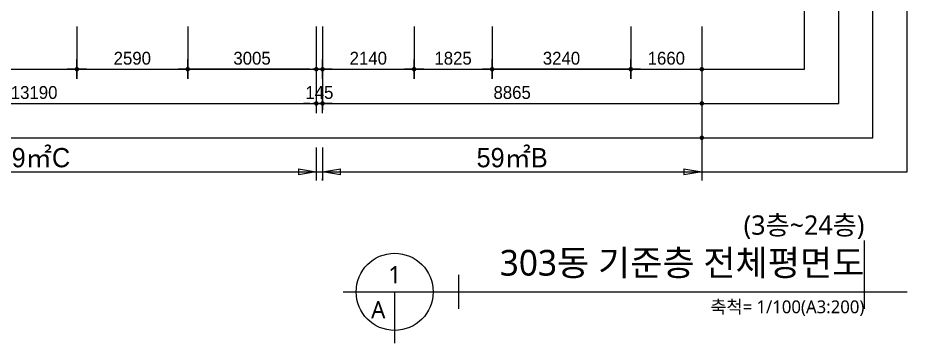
# Model space of a CAD drawing. Header units: millimetres. Extents: x 7294529 to 7346664, y 234399 to 276449.
# Drawn here: x 7325677 to 7346464, y 234399 to 241999 of the extents above; entities that cross this region are included whole.
import ezdxf
from ezdxf.enums import TextEntityAlignment as Align

# ---------------------------------------------------------------- set-up
doc = ezdxf.new("R2010")
doc.units = ezdxf.units.MM
doc.header["$LTSCALE"] = 100
doc.linetypes.add('ST-DASH', pattern=[2.7, 1.5, -1.2])
doc.layers.get('Defpoints').update_dxf_attribs({"color": 149})
for name, color, linetype in [('ARDM', 7, 'Continuous'), ('DIM', 7, 'Continuous'), ('TTEX', 6, 'Continuous'), ('결로방지', 4, 'ST-DASH')]:
    doc.layers.add(name, color=color, linetype=linetype)
doc.layers.add('NO-PLOT', color=161, linetype='Continuous', plot=False)
doc.styles.add('굴림', font='')
doc.styles.add('돋움', font='')
doc.styles.add('맑은 고딕', font='')
doc.styles.get('굴림').set_extended_font_data('Gulim')
doc.styles.get('돋움').set_extended_font_data('Dotum')
doc.styles.get('맑은 고딕').set_extended_font_data('Malgun Gothic')
doc.dimstyles.new('CH-ARROW-100%', dxfattribs={"dimscale": 100, "dimtxt": 4.5, "dimasz": 4.2, "dimexe": 1.5, "dimexo": 2, "dimgap": 1, "dimtad": 1, "dimdec": 0, "dimlunit": 6, "dimtxsty": '돋움', "dimblk": 'CLOSEDBLANK', "dimcen": 1, "dimclrt": 91, "dimadec": 0, "dimazin": 0, "dimtfac": 1, "dimtdec": 0, "dimtix": 1, "dimtmove": 2, "dimatfit": 3, "dimldrblk": 'LEADER-AR', "dimfxl": 1, "dimarcsym": 0})
doc.dimstyles.new('NORMAL', dxfattribs={"dimscale": 40, "dimtxt": 3, "dimasz": 1.5, "dimexe": 1.5, "dimexo": 2, "dimgap": 1, "dimtad": 1, "dimdec": 0, "dimzin": 0, "dimdsep": 46, "dimtxsty": '돋움', "dimblk": 'DOT', "dimblk1": 'NONE', "dimblk2": 'TICK', "dimcen": 0, "dimdle": 1.5, "dimclrd": 7, "dimclre": 7, "dimclrt": 3, "dimadec": 0, "dimazin": 0, "dimtfac": 1, "dimtdec": 0, "dimtix": 1, "dimtmove": 2, "dimatfit": 3, "dimldrblk": 'DOT', "dimfxl": 1, "dimtolj": 1, "dimtzin": 0, "dimarcsym": 0})

# ---------------------------------------------------------------- blocks, each defined once
blk = doc.blocks.new('DOT')
at = {"layer": 'DIM'}
blk.add_line((0, 1.5), (0, -1.5), dxfattribs=at)
at = {"layer": 'DIM', "linetype": 'Continuous'}
blk.add_line((-1.5, 0), (1.5, 0), dxfattribs=at)
at = {"layer": 'DIM', "const_width": 0.35}
blk.add_lwpolyline([(-0.175, 0, 1), (0.175, 0, 1)], format="xyb", close=True, dxfattribs=at)
blk = doc.blocks.new('*D15')
at = {"layer": 'Defpoints', "color": 0, "transparency": 16777216}
for p in [(38125, -34450), (46990, -34450), (46990, -36450)]:
    blk.add_point(p, dxfattribs=at)
at = {"layer": 'DIM', "color": 7, "lineweight": -2, "transparency": 16777216}
for p, q in [((38125, -34650), (38125, -36600)), ((46990, -34650), (46990, -36600)), ((38275, -36450), (46840, -36450))]:
    blk.add_line(p, q, dxfattribs=at)
at = {"layer": 'DIM', "color": 7, "lineweight": -2, "transparency": 16777216, "xscale": 150, "yscale": 150, "zscale": 150, "rotation": 180}
blk.add_blockref('DOT', (38125, -36450), dxfattribs=at)
at = {"layer": 'DIM', "color": 7, "lineweight": -2, "transparency": 16777216, "xscale": 150, "yscale": 150, "zscale": 150}
blk.add_blockref('DOT', (46990, -36450), dxfattribs=at)
at = {"layer": 'DIM', "color": 3, "transparency": 16777216, "insert": (42557, -36196), "char_height": 300, "attachment_point": 5, "style": '굴림'}
blk.add_mtext('\\A1;8865', dxfattribs=at)
blk = doc.blocks.new('_None')
blk = doc.blocks.new('_Oblique')
at = {"color": 0, "linetype": 'ByBlock', "lineweight": -2}
blk.add_line((-0.5, -0.5), (0.5, 0.5), dxfattribs=at)
blk = doc.blocks.new('TICK')
at = {"layer": 'Defpoints', "color": 0, "linetype": 'ByBlock'}
blk.add_point((0, 0), dxfattribs=at)
at = {"layer": 'DIM'}
blk.add_line((0, 1.6875), (0, -1.6875), dxfattribs=at)
at = {"layer": 'DIM', "linetype": 'Continuous'}
blk.add_line((-1.6875, 0), (1.6875, 0), dxfattribs=at)
at = {"color": 7, "linetype": 'ByBlock', "xscale": 1.6875, "yscale": 1.6875, "zscale": 1.6875}
blk.add_blockref('_Oblique', (0, 0), dxfattribs=at)
blk = doc.blocks.new('*D16')
at = {"layer": 'Defpoints', "color": 0, "transparency": 16777216}
for p in [(4955, -34450), (46990, -34450), (46990, -37250)]:
    blk.add_point(p, dxfattribs=at)
at = {"layer": 'DIM', "color": 7, "lineweight": -2, "transparency": 16777216}
for p, q in [((4955, -34650), (4955, -37400)), ((46990, -34650), (46990, -37400)), ((5105, -37250), (46840, -37250))]:
    blk.add_line(p, q, dxfattribs=at)
at = {"layer": 'DIM', "color": 7, "lineweight": -2, "transparency": 16777216, "xscale": 150, "yscale": 150, "zscale": 150, "rotation": 180}
blk.add_blockref('DOT', (4955, -37250), dxfattribs=at)
at = {"layer": 'DIM', "color": 7, "lineweight": -2, "transparency": 16777216, "xscale": 150, "yscale": 150, "zscale": 150}
blk.add_blockref('DOT', (46990, -37250), dxfattribs=at)
at = {"layer": 'DIM', "color": 3, "transparency": 16777216, "insert": (25972, -36996), "char_height": 300, "attachment_point": 5, "style": '굴림'}
blk.add_mtext('\\A1;42035', dxfattribs=at)
blk = doc.blocks.new('*D17')
at = {"layer": 'Defpoints', "color": 0, "transparency": 16777216}
for p in [(45330, -34450), (46990, -34450), (46990, -35650)]:
    blk.add_point(p, dxfattribs=at)
at = {"layer": 'DIM', "color": 7, "lineweight": -2, "transparency": 16777216}
for p, q in [((45330, -34650), (45330, -35800)), ((46990, -34650), (46990, -35800)), ((45480, -35650), (46840, -35650))]:
    blk.add_line(p, q, dxfattribs=at)
at = {"layer": 'DIM', "color": 7, "lineweight": -2, "transparency": 16777216, "xscale": 150, "yscale": 150, "zscale": 150, "rotation": 180}
blk.add_blockref('DOT', (45330, -35650), dxfattribs=at)
at = {"layer": 'DIM', "color": 7, "lineweight": -2, "transparency": 16777216, "xscale": 150, "yscale": 150, "zscale": 150}
blk.add_blockref('DOT', (46990, -35650), dxfattribs=at)
at = {"layer": 'DIM', "color": 3, "transparency": 16777216, "insert": (46160, -35396), "char_height": 300, "attachment_point": 5, "style": '굴림'}
blk.add_mtext('\\A1;1660', dxfattribs=at)
blk = doc.blocks.new('_ClosedBlank')
at = {"color": 0, "linetype": 'ByBlock', "lineweight": -2}
for p, q in [((-1, 0.167), (0, 0)), ((-1, 0.167), (-1, -0.167)), ((0, 0), (-1, -0.167))]:
    blk.add_line(p, q, dxfattribs=at)
blk = doc.blocks.new('*D18')
at = {"layer": 'Defpoints', "color": 0, "transparency": 16777216}
for p in [(38125, -38050), (46990, -38050), (46990, -38050)]:
    blk.add_point(p, dxfattribs=at)
at = {"layer": 'DIM', "color": 0, "lineweight": -2, "transparency": 16777216}
for p, q in [((46990, -37850), (46990, -37900)), ((38125, -38250), (38125, -38200)), ((38545, -38050), (46570, -38050))]:
    blk.add_line(p, q, dxfattribs=at)
at = {"layer": 'DIM', "color": 0, "lineweight": -2, "transparency": 16777216, "xscale": 420, "yscale": 420, "zscale": 420, "rotation": 180}
blk.add_blockref('_ClosedBlank', (38125, -38050), dxfattribs=at)
at = {"layer": 'DIM', "color": 0, "lineweight": -2, "transparency": 16777216, "xscale": 420, "yscale": 420, "zscale": 420}
blk.add_blockref('_ClosedBlank', (46990, -38050), dxfattribs=at)
at = {"layer": 'DIM', "color": 91, "transparency": 16777216, "insert": (42557, -37719), "char_height": 450, "attachment_point": 5, "style": '굴림'}
blk.add_mtext('{\\C3;59㎡B}', dxfattribs=at)
blk = doc.blocks.new('LEADER-AR')
at = {"layer": 'DIM'}
blk.add_hatch(color=256, dxfattribs=at).paths.add_polyline_path([(-1, -0.167), (0, 0), (-1, 0.167)])
blk.add_lwpolyline([(-1, -0.167), (0, 0), (-1, 0.167)], close=True, dxfattribs=at)
blk = doc.blocks.new('*D19')
at = {"layer": 'Defpoints', "color": 0, "transparency": 16777216}
for p in [(37980, -34450), (38125, -34450), (38125, -36450)]:
    blk.add_point(p, dxfattribs=at)
at = {"layer": 'DIM', "color": 7, "lineweight": -2, "transparency": 16777216}
for p, q in [((37980, -34650), (37980, -36600)), ((38125, -34650), (38125, -36600)), ((37830, -36450), (37680, -36450)), ((37980, -36450), (38125, -36450)), ((38275, -36450), (38425, -36450))]:
    blk.add_line(p, q, dxfattribs=at)
at = {"layer": 'DIM', "color": 7, "lineweight": -2, "transparency": 16777216, "xscale": 150, "yscale": 150, "zscale": 150}
blk.add_blockref('DOT', (37980, -36450), dxfattribs=at)
at = {"layer": 'DIM', "color": 7, "lineweight": -2, "transparency": 16777216, "xscale": 150, "yscale": 150, "zscale": 150, "rotation": 180}
blk.add_blockref('DOT', (38125, -36450), dxfattribs=at)
at = {"layer": 'DIM', "color": 3, "transparency": 16777216, "insert": (38052, -36196), "char_height": 300, "attachment_point": 5, "style": '굴림'}
blk.add_mtext('\\A1;145', dxfattribs=at)
blk = doc.blocks.new('*D20')
at = {"layer": 'Defpoints', "color": 0, "transparency": 16777216}
for p in [(32385, -34450), (34975, -34450), (34975, -35650)]:
    blk.add_point(p, dxfattribs=at)
at = {"layer": 'DIM', "color": 7, "lineweight": -2, "transparency": 16777216}
for p, q in [((32385, -34650), (32385, -35800)), ((34975, -34650), (34975, -35800)), ((32535, -35650), (34825, -35650))]:
    blk.add_line(p, q, dxfattribs=at)
at = {"layer": 'DIM', "color": 7, "lineweight": -2, "transparency": 16777216, "xscale": 150, "yscale": 150, "zscale": 150, "rotation": 180}
blk.add_blockref('DOT', (32385, -35650), dxfattribs=at)
at = {"layer": 'DIM', "color": 7, "lineweight": -2, "transparency": 16777216, "xscale": 150, "yscale": 150, "zscale": 150}
blk.add_blockref('DOT', (34975, -35650), dxfattribs=at)
at = {"layer": 'DIM', "color": 3, "transparency": 16777216, "insert": (33680, -35396), "char_height": 300, "attachment_point": 5, "style": '굴림'}
blk.add_mtext('\\A1;2590', dxfattribs=at)
blk = doc.blocks.new('*D21')
at = {"layer": 'Defpoints', "color": 0, "transparency": 16777216}
for p in [(24790, -34450), (37980, -34450), (37980, -36450)]:
    blk.add_point(p, dxfattribs=at)
at = {"layer": 'DIM', "color": 7, "lineweight": -2, "transparency": 16777216}
for p, q in [((24790, -34650), (24790, -36600)), ((37980, -34650), (37980, -36600)), ((24940, -36450), (37830, -36450))]:
    blk.add_line(p, q, dxfattribs=at)
at = {"layer": 'DIM', "color": 7, "lineweight": -2, "transparency": 16777216, "xscale": 150, "yscale": 150, "zscale": 150, "rotation": 180}
blk.add_blockref('DOT', (24790, -36450), dxfattribs=at)
at = {"layer": 'DIM', "color": 7, "lineweight": -2, "transparency": 16777216, "xscale": 150, "yscale": 150, "zscale": 150}
blk.add_blockref('DOT', (37980, -36450), dxfattribs=at)
at = {"layer": 'DIM', "color": 3, "transparency": 16777216, "insert": (31385, -36196), "char_height": 300, "attachment_point": 5, "style": '굴림'}
blk.add_mtext('\\A1;13190', dxfattribs=at)
blk = doc.blocks.new('*D22')
at = {"layer": 'Defpoints', "color": 0, "transparency": 16777216}
for p in [(28345, -34450), (32385, -34450), (32385, -35650)]:
    blk.add_point(p, dxfattribs=at)
at = {"layer": 'DIM', "color": 7, "lineweight": -2, "transparency": 16777216}
for p, q in [((28345, -34650), (28345, -35800)), ((32385, -34650), (32385, -35800)), ((28495, -35650), (32235, -35650))]:
    blk.add_line(p, q, dxfattribs=at)
at = {"layer": 'DIM', "color": 7, "lineweight": -2, "transparency": 16777216, "xscale": 150, "yscale": 150, "zscale": 150, "rotation": 180}
blk.add_blockref('DOT', (28345, -35650), dxfattribs=at)
at = {"layer": 'DIM', "color": 7, "lineweight": -2, "transparency": 16777216, "xscale": 150, "yscale": 150, "zscale": 150}
blk.add_blockref('DOT', (32385, -35650), dxfattribs=at)
at = {"layer": 'DIM', "color": 3, "transparency": 16777216, "insert": (30365, -35396), "char_height": 300, "attachment_point": 5, "style": '굴림'}
blk.add_mtext('\\A1;4040', dxfattribs=at)
blk = doc.blocks.new('*D24')
at = {"layer": 'Defpoints', "color": 0, "transparency": 16777216}
for p in [(24780, -38050), (37980, -38050), (37980, -38050)]:
    blk.add_point(p, dxfattribs=at)
at = {"layer": 'DIM', "color": 0, "lineweight": -2, "transparency": 16777216}
for p, q in [((24780, -37850), (24780, -37900)), ((37980, -37850), (37980, -37900)), ((25200, -38050), (37560, -38050))]:
    blk.add_line(p, q, dxfattribs=at)
at = {"layer": 'DIM', "color": 0, "lineweight": -2, "transparency": 16777216, "xscale": 420, "yscale": 420, "zscale": 420, "rotation": 180}
blk.add_blockref('_ClosedBlank', (24780, -38050), dxfattribs=at)
at = {"layer": 'DIM', "color": 0, "lineweight": -2, "transparency": 16777216, "xscale": 420, "yscale": 420, "zscale": 420}
blk.add_blockref('_ClosedBlank', (37980, -38050), dxfattribs=at)
at = {"layer": 'DIM', "color": 91, "transparency": 16777216, "insert": (31380, -37719), "char_height": 450, "attachment_point": 5, "style": '굴림'}
blk.add_mtext('{\\C3;59㎡C}', dxfattribs=at)
blk = doc.blocks.new('*D78')
at = {"layer": 'Defpoints', "color": 0, "transparency": 16777216}
for p in [(38125, -34450), (40265, -34450), (40265, -35650)]:
    blk.add_point(p, dxfattribs=at)
at = {"layer": 'DIM', "color": 7, "lineweight": -2, "transparency": 16777216}
for p, q in [((38125, -34650), (38125, -35800)), ((40265, -34650), (40265, -35800)), ((38275, -35650), (40115, -35650))]:
    blk.add_line(p, q, dxfattribs=at)
at = {"layer": 'DIM', "color": 7, "lineweight": -2, "transparency": 16777216, "xscale": 150, "yscale": 150, "zscale": 150, "rotation": 180}
blk.add_blockref('DOT', (38125, -35650), dxfattribs=at)
at = {"layer": 'DIM', "color": 7, "lineweight": -2, "transparency": 16777216, "xscale": 150, "yscale": 150, "zscale": 150}
blk.add_blockref('DOT', (40265, -35650), dxfattribs=at)
at = {"layer": 'DIM', "color": 3, "transparency": 16777216, "insert": (39195, -35396), "char_height": 300, "attachment_point": 5, "style": '굴림'}
blk.add_mtext('\\A1;2140', dxfattribs=at)
blk = doc.blocks.new('*D81')
at = {"layer": 'Defpoints', "color": 0, "transparency": 16777216}
for p in [(42090, -34450), (45330, -34450), (42090, -35650)]:
    blk.add_point(p, dxfattribs=at)
at = {"layer": 'DIM', "color": 7, "lineweight": -2, "transparency": 16777216}
for p, q in [((42090, -34650), (42090, -35800)), ((45330, -34650), (45330, -35800)), ((45180, -35650), (42240, -35650))]:
    blk.add_line(p, q, dxfattribs=at)
at = {"layer": 'DIM', "color": 7, "lineweight": -2, "transparency": 16777216, "xscale": 150, "yscale": 150, "zscale": 150, "rotation": 180}
blk.add_blockref('DOT', (42090, -35650), dxfattribs=at)
at = {"layer": 'DIM', "color": 7, "lineweight": -2, "transparency": 16777216, "xscale": 150, "yscale": 150, "zscale": 150}
blk.add_blockref('DOT', (45330, -35650), dxfattribs=at)
at = {"layer": 'DIM', "color": 3, "transparency": 16777216, "insert": (43710, -35396), "char_height": 300, "attachment_point": 5, "style": '굴림'}
blk.add_mtext('\\A1;3240', dxfattribs=at)
blk = doc.blocks.new('*D82')
at = {"layer": 'Defpoints', "color": 0, "transparency": 16777216}
for p in [(40265, -34450), (42090, -34450), (42090, -35650)]:
    blk.add_point(p, dxfattribs=at)
at = {"layer": 'DIM', "color": 7, "lineweight": -2, "transparency": 16777216}
for p, q in [((40265, -34650), (40265, -35800)), ((42090, -34650), (42090, -35800)), ((40415, -35650), (41940, -35650))]:
    blk.add_line(p, q, dxfattribs=at)
at = {"layer": 'DIM', "color": 7, "lineweight": -2, "transparency": 16777216, "xscale": 150, "yscale": 150, "zscale": 150, "rotation": 180}
blk.add_blockref('DOT', (40265, -35650), dxfattribs=at)
at = {"layer": 'DIM', "color": 7, "lineweight": -2, "transparency": 16777216, "xscale": 150, "yscale": 150, "zscale": 150}
blk.add_blockref('DOT', (42090, -35650), dxfattribs=at)
at = {"layer": 'DIM', "color": 3, "transparency": 16777216, "insert": (41177, -35396), "char_height": 300, "attachment_point": 5, "style": '굴림'}
blk.add_mtext('\\A1;1825', dxfattribs=at)
blk = doc.blocks.new('*D83')
at = {"layer": 'Defpoints', "color": 0, "transparency": 16777216}
for p in [(34975, -34450), (37980, -34450), (34975, -35650)]:
    blk.add_point(p, dxfattribs=at)
at = {"layer": 'DIM', "color": 7, "lineweight": -2, "transparency": 16777216}
for p, q in [((34975, -34650), (34975, -35800)), ((37980, -34650), (37980, -35800)), ((37830, -35650), (35125, -35650))]:
    blk.add_line(p, q, dxfattribs=at)
at = {"layer": 'DIM', "color": 7, "lineweight": -2, "transparency": 16777216, "xscale": 150, "yscale": 150, "zscale": 150, "rotation": 180}
blk.add_blockref('DOT', (34975, -35650), dxfattribs=at)
at = {"layer": 'DIM', "color": 7, "lineweight": -2, "transparency": 16777216, "xscale": 150, "yscale": 150, "zscale": 150}
blk.add_blockref('DOT', (37980, -35650), dxfattribs=at)
at = {"layer": 'DIM', "color": 3, "transparency": 16777216, "insert": (36478, -35396), "char_height": 300, "attachment_point": 5, "style": '굴림'}
blk.add_mtext('\\A1;3005', dxfattribs=at)
blk = doc.blocks.new('303_d')
at = {"layer": 'Defpoints'}
for points in [[(63801, -8251), (11866, -8251), (11866, -46301), (63801, -46301)], [(63001, -9051), (12666, -9051), (12666, -45501), (63001, -45501)], [(62201, -9851), (13466, -9851), (13466, -44701), (62201, -44701)], [(61401, -10651), (14266, -10651), (14266, -43901), (61401, -43901)]]:
    blk.add_lwpolyline(points, close=True, dxfattribs=at)
blk = doc.blocks.new('DIM-303-TF')
at = {"layer": 'DIM'}
for p, q in [((37980, -37475), (37980, -38250)), ((38125, -37475), (38125, -38250)), ((46990, -37475), (46990, -38250))]:
    blk.add_line(p, q, dxfattribs=at)
for base, p1, p2, picture, middle in [((46990, -37250), (4955, -34450), (46990, -34450), '*D16', (25972.5, -36996)), ((37980, -36450), (24790, -34450), (37980, -34450), '*D21', (31385, -36195.8)), ((32385, -35650), (28345, -34450), (32385, -34450), '*D22', (30365, -35396)), ((34975, -35650), (32385, -34450), (34975, -34450), '*D20', (33680, -35396.2)), ((38125, -36450), (37980, -34450), (38125, -34450), '*D19', (38052.5, -36195.8)), ((46990, -36450), (38125, -34450), (46990, -34450), '*D15', (42557.5, -36196.2)), ((40265, -35650), (38125, -34450), (40265, -34450), '*D78', (39195, -35395.8)), ((42090, -35650), (40265, -34450), (42090, -34450), '*D82', (41177.5, -35395.8)), ((46990, -35650), (45330, -34450), (46990, -34450), '*D17', (46160, -35395.8))]:
    dim = blk.add_linear_dim(base=base, p1=p1, p2=p2, angle=180, dimstyle='NORMAL', override={"dimscale": 100, "dimtxsty": '굴림'}, dxfattribs=at)
    dim.commit()
    dim.dimension.update_dxf_attribs({"geometry": picture, "text_midpoint": middle})
for base, p1, p2, picture, middle in [((34975, -35650), (37980, -34450), (34975, -34450), '*D83', (36477.5, -35396.2)), ((42090, -35650), (45330, -34450), (42090, -34450), '*D81', (43710, -35396))]:
    dim = blk.add_linear_dim(base=base, p1=p1, p2=p2, dimstyle='NORMAL', override={"dimscale": 100, "dimtxsty": '굴림'}, dxfattribs=at)
    dim.commit()
    dim.dimension.update_dxf_attribs({"geometry": picture, "text_midpoint": middle})
for base, p1, p2, text, picture, middle in [((37980, -38050), (24780, -38050), (37980, -38050), '{\\C3;59㎡C}', '*D24', (31380, -37719.3)), ((46990, -38050), (38125, -38050), (46990, -38050), '{\\C3;59㎡B}', '*D18', (42557.5, -37719.3))]:
    dim = blk.add_linear_dim(base=base, p1=p1, p2=p2, text=text, dimstyle='CH-ARROW-100%', override={"dimtxsty": '굴림'}, dxfattribs=at)
    dim.commit()
    dim.dimension.update_dxf_attribs({"geometry": picture, "text_midpoint": middle})

msp = doc.modelspace()

# ---------------------------------------------------------------- linework, layer by layer
at = {"layer": 'ARDM'}
for p, q in [((7333285, 235599), (7346464, 235599)), ((7334485, 235599), (7334485, 234399))]:
    msp.add_line(p, q, dxfattribs=at)
msp.add_circle((7334485, 235599), 900, dxfattribs=at)
at = {"layer": 'NO-PLOT'}
for points in [[(7345464, 235199), (7345464, 235599), (7345464, 236799)], [(7335985, 235199), (7335985, 235599), (7335985, 235999)]]:
    msp.add_lwpolyline(points, dxfattribs=at)

# ---------------------------------------------------------------- block references
at = {"layer": 'DIM'}
msp.add_blockref('DIM-303-TF', (7294674, 276449), dxfattribs=at)
at = {"layer": '결로방지'}
msp.add_blockref('303_d', (7282663, 284700), dxfattribs=at)

# ---------------------------------------------------------------- texts
at = {"layer": 'TTEX', "style": '맑은 고딕'}
for s, height, p in [('(3층~24층)', 450, (7345464, 236799)), ('303동 기준층 전체평면도', 600, (7345464, 235798))]:
    msp.add_text(s, height=height, dxfattribs=at).set_placement(p, align=Align.BOTTOM_RIGHT)
for s, p in [('1', (7334485, 235799)), ('A', (7334102, 234983))]:
    msp.add_text(s, height=400, dxfattribs=at).set_placement(p, align=Align.CENTER)
msp.add_text('축척= 1/100(A3:200)', height=300, dxfattribs=at).set_placement((7345464, 235399), align=Align.TOP_RIGHT)

doc.saveas('drawing.dxf')
